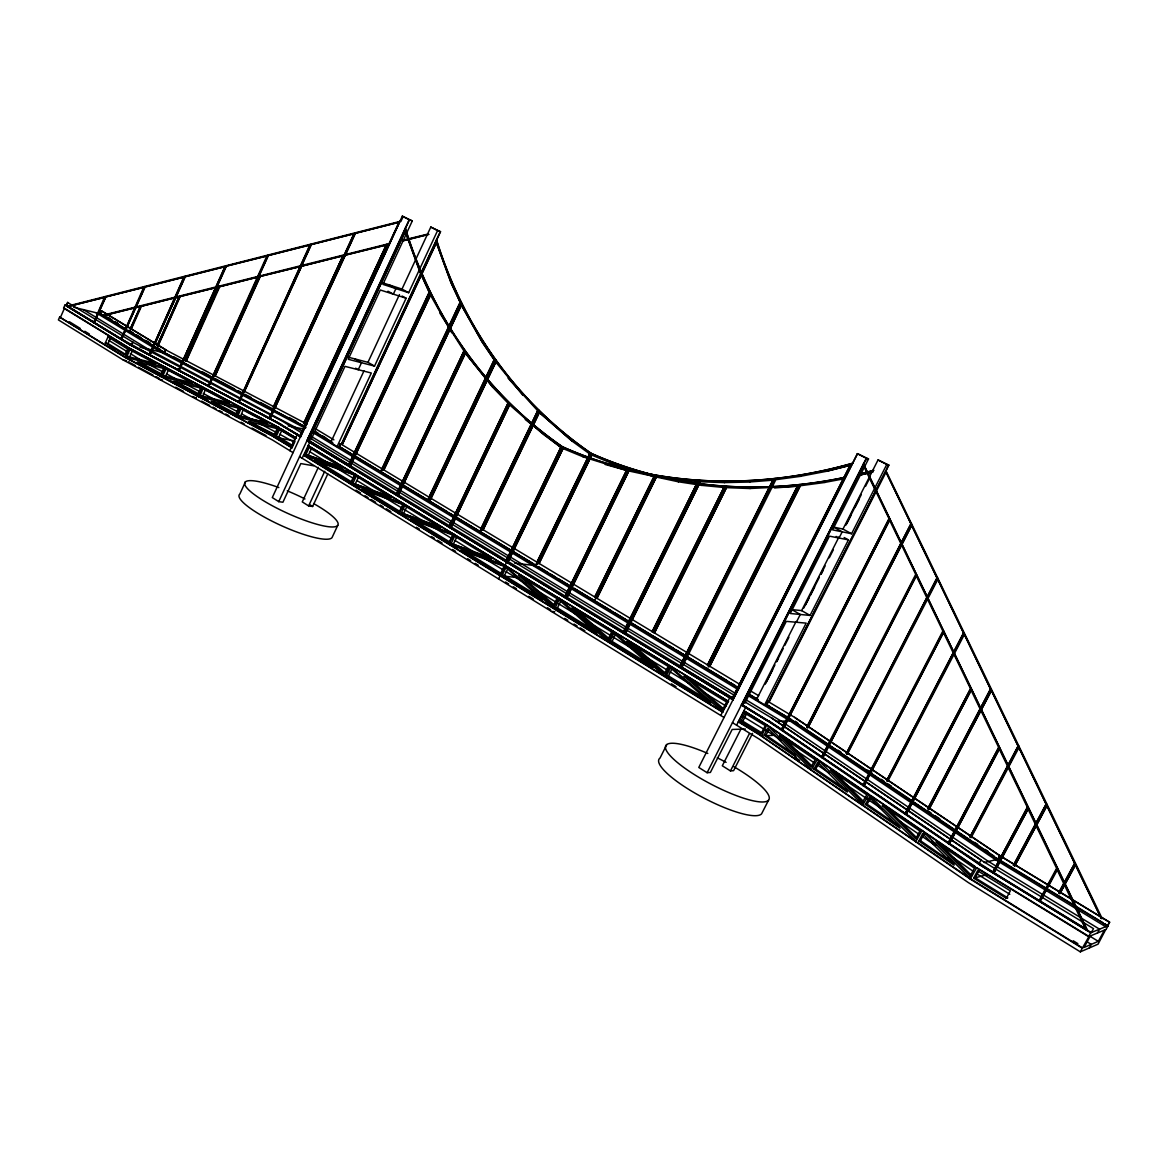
<?xml version="1.0" encoding="UTF-8"?>
<svg xmlns="http://www.w3.org/2000/svg" width="1168" height="1168" viewBox="0 0 1168 1168"><rect width="100%" height="100%" fill="white"/><g stroke="black" fill="none" stroke-linecap="round" stroke-linejoin="round"><path stroke-width="1.5" d="M128.757 362.051L129.064 361.306M196.385 397.368L196.078 398.127L192.954 396.448M200.575 388.126L198.049 394.361L173.652 381.337L201.524 388.258M197.786 396.317L198.589 396.478L202.473 386.915L160.527 376.388M202.94 388.71L229.497 402.843L200.21 395.456L202.94 388.71L218.051 395.908M205.568 389.28L202.838 395.996L200.21 395.456M238.374 408.231L235.805 414.538L211.072 401.325L239.265 408.333M235.571 416.523L236.374 416.684L240.316 407.019L198.589 396.478M238.024 415.662L240.798 408.844L268.012 423.312L238.024 415.662L267.049 422.918M240.608 416.173L243.382 409.369L251.383 413.618M294.978 441.402L292.015 447.811L274.684 437.182L125.341 357.306L59.641 317.083L58.4 319.901L123.224 359.992L272.509 440.029L293.037 452.644M280.539 428.495L296.453 438.19L278.305 427.459L128.611 347.933L63.598 308.075L64.926 305.067L66.153 305.374L67.802 302.454L66.488 305.447M60.488 317.287L64.459 308.279L129.444 348.122L279.094 427.605L274.684 437.182L124.509 357.116L59.641 317.083M104.536 297.227L93.878 322.061L68.24 306.483L104.828 297.3L68.24 306.483M93.732 322.689L105.616 296.57M143.766 287.211L121.165 338.749L94.301 322.426L105.573 296.964L144.073 287.284L105.573 296.964M105.865 297.037L94.301 322.426M99.849 313.681L101.455 310.819L165.841 349.86L164.498 352.853L99.849 313.681L73.613 307.213M101.455 310.819L100.156 313.754L101.339 314.046M105.31 342.954L107.982 336.939L110.683 337.581L108.025 343.582L105.31 342.954L124.874 355.014L127.575 348.969L107.982 336.939M121.019 339.392L144.861 286.54M149.504 354.532L121.603 339.129L144.832 286.934L184.194 277.05L149.504 354.532L183.902 276.962M184.194 277.05L145.124 287.021L121.603 339.129M130.115 328.982L140.452 306.483L130.393 329.055M130.539 329.756L140.934 305.695M131.137 329.434L141.459 306.235L179.171 296.803L157.388 345.421M124.509 357.116L125.341 357.306L129.444 348.122L128.611 347.933M129.969 344.867L131.181 345.159L132.86 342.166L131.502 345.232L281.211 424.553L129.969 344.867L64.926 305.067M126.962 356.298L129.838 349.845L132.524 350.458L129.648 356.897L126.962 356.298L155.11 363.292L129.838 349.845M149.373 355.16L185.011 276.305M178.675 369.979L149.986 354.868L184.982 276.699L225.234 266.581L178.675 369.979L224.957 266.494M225.234 266.581L185.274 276.772L149.986 354.868M157.096 345.363L179.171 296.803M157.534 346.137L179.668 296M157.841 345.772L179.93 296.468L218.737 286.919L185.405 360.883M158.118 345.845L180.208 296.541L218.737 286.919M163.593 368.475L160.877 374.505L137.357 361.934L164.498 368.621M161.359 376.563L165.52 367.292L125.341 357.306M192.749 382.943L162.994 375.556L165.929 369.044L191.815 382.797M168.586 369.628L165.666 376.14L162.994 375.556M178.543 370.621L226.066 265.822M266.961 255.777L208.386 385.717L179.157 370.329L226.052 266.216L267.238 255.865L226.052 266.216M226.344 266.304L179.157 370.329M185.128 360.824L218.46 286.832M185.887 361.204L219.263 286.102M186.179 361.277L219.803 286.656L259.208 276.801L214.211 376.038M208.269 386.374L268.085 255.091M238.681 401.763L208.897 386.082L268.085 255.485L310.235 244.9L238.681 401.763L309.958 244.798M310.235 244.9L268.377 255.573L208.897 386.082M213.934 375.979L259.208 276.801M214.386 376.738L259.749 275.969M214.708 376.403L260.026 276.451L300.585 266.465L260.026 276.451M214.985 376.461L260.289 276.524M238.564 402.434L311.097 244.112M269.56 418.129L239.206 402.142L311.111 244.506L354.24 233.673L269.282 418.071L353.977 233.571M354.24 233.673L311.389 244.594L239.206 402.142M244.346 391.893L301.694 266.173L342.925 255.88L273.458 407.223M273.181 407.165L342.925 255.88M274.378 406.289L343.509 255.018M269.458 418.801L355.13 232.87M300.483 436.087L270.115 418.509L355.16 233.264L399.31 222.168L300.191 436.029L399.047 222.066M399.31 222.168L355.422 233.366L270.115 418.509M245.47 481.785L239.849 494.035A51.129 10.57 24.4 0 0 277.896 524.038A51.129 10.57 24.4 0 0 332.019 537.645L337.713 525.454M277.05 428.787L274.173 435.065L248.945 421.59L275.152 434.715M276.203 436.555L279.488 429.415L282.043 429.912L278.758 437.036L276.203 436.555L291.62 446.001L294.92 438.832L279.488 429.415M289.839 450.687L297.154 434.846L298.599 435.124M303.665 423.196L386.243 245.046L303.928 423.254M304.103 423.969L386.856 244.185M304.468 423.648L387.396 244.754L304.746 423.677M739.213 688.492L338.895 446.862L340.355 443.723L341.728 444.001L440.54 231.717L437.577 230.592L408.669 292.715L382.9 284.364L412.289 220.913L402.318 216.153L272.29 497.568L278.743 501.641L282.919 502.24L300.818 463.579L313.666 465.798M279.765 424.261L300.643 436.847L399.952 221.263M400.828 221.584L402.595 217.759M278.743 501.641L409.18 219.73L412.289 220.913M857.575 453.695L732.949 699.836L306.907 440.774L409.442 219.832M308.045 440.993L405.281 231.206L420.188 272.071L429.401 292.307L348.882 464.806L308.235 440.234L348.882 464.806M308.337 441.051L405.281 231.206M302.118 458.221L309.754 442.38M310.965 439.767L344.954 366.358L371.322 373.015L337.114 446.526L330.661 442.628L363.993 370.869M308.761 445.694L304.293 455.345L303.519 455.199L722.452 712.115L728.467 701.413L307.987 445.548L728.467 701.413M305.943 454.498L309.17 447.519L343.042 468.178L305.943 454.498L342.151 467.361M308.469 454.951L311.695 447.986M318.324 467.331L302.264 501.904L308.629 505.919L312.63 506.489L327.755 473.989M348.239 357.204L367.964 362.328L399.441 294.584M382.666 282.802L401.996 289.08L430.802 227.059L440.54 231.717M308.629 505.919L324.733 471.288M406.114 298.22L380.301 290L348.225 359.291L374.534 366.095L406.114 298.22L402.099 296.044M339.187 446.921L340.647 443.782M341.45 443.942L440.278 231.629M436.204 242.71L342.282 444.439L436.452 242.813L450.921 282.641L460.265 302.497L381.352 470.602M348.604 464.762L429.138 292.234L419.925 271.983L405.019 231.118M348.969 466.353L430.306 292.131M350.473 465.755L430.569 294.876L350.473 465.755L396.697 493.714L463.973 351.028L439.854 313.097M350.473 483.99L355.802 474.354L304.293 455.345L723.065 712.115L669.425 665.789M352.926 483.275L356.225 476.208L391.119 497.48L352.926 483.275L390.229 496.634M355.393 483.683L358.693 476.632M381.089 470.558L460.017 302.41M382.476 470.5L461.418 302.41M383.703 469.872L461.418 304.994L482.296 342.02L494.341 359.846L428.437 498.867M383.965 469.916L461.418 304.994M396.843 495.466L465.098 350.721M465.273 353.072L492.677 387.221L508.022 403.15L449.534 525.819L398.39 494.867L465.273 353.072L492.925 387.28M465.521 353.145L398.39 494.867M398.828 513.657L404.259 503.875L351.232 484.121M401.325 512.913L404.697 505.759L440.643 527.688L401.325 512.913L437.883 526.096M403.734 513.278L407.106 506.138M428.174 498.824L494.108 359.773L482.048 341.947L461.17 304.921M429.62 498.97L495.699 359.627M430.116 499.992L495.874 361.919L430.364 500.035M449.724 527.615L509.263 402.726M451.315 527.016L509.584 404.843L451.315 527.016L506.372 560.348L560.903 447.315L543.178 434.248L509.584 404.843M448.673 544.215L454.177 534.287L399.587 513.759M451.184 543.456L454.644 536.214L491.699 558.815L451.184 543.456L488.939 557.165M453.534 543.762L456.995 536.535M480.968 528.564L537.703 410.756L480.428 530.228M481.654 530.374L539.163 410.406M482.953 529.776L539.236 412.406L572.247 441.139M483.202 529.805L539.47 412.479M560.903 447.315L506.372 560.348M498.502 578.905L505.642 565.648L449.403 544.303M583.095 456.863L626.544 470.397L565.181 596.074L508.211 561.589L563.049 448.527L507.598 562.304L509.511 558.961M502.211 575.284L505.963 567.517L542.609 600.031L502.211 575.284L504.503 575.517L540.2 597.374M504.503 575.517L508.241 567.765M536.842 562.29L589.665 453.885L535.513 565.619M535.776 565.648L537.119 562.319M537.295 564.1L591.023 453.33A515.059 445.986 -51.7 0 1 436.394 239.995L436.642 240.082A514.927 445.899 -51.7 0 0 591.242 453.388A504.605 430.904 -54.1 0 0 845.077 477.376M537.543 564.129L591.023 453.33A504.707 430.977 -54.1 0 0 844.887 477.318M538.915 563.545L591.782 455.067L539.149 563.56M553.033 608.221L558.727 597.987L608.367 641.787L613.507 631.362L664.782 676.374L670.052 665.818M555.223 607.754L559.063 599.885L561.268 600.089L557.443 607.944L555.223 607.754L596.906 633.304L559.063 599.885M626.544 470.397L565.181 596.074M565.4 597.958L628.194 469.39M623.639 631.611L697.778 481.596L623.639 631.611L567.108 597.374L628.851 470.981L651.437 475.843M594.629 597.14L654.08 476.471L594.862 597.155M594.541 600.644L655.934 475.551M596.76 598.439L656.343 477.055L678.477 481.815M596.994 598.454L656.343 477.055M609.915 641.276L613.842 633.304L652.941 667.643L609.915 641.276L612.061 641.393L651.963 665.818M612.061 641.393L615.989 633.436M623.916 633.538L699.661 480.282M680.068 665.891L772.909 480.165L680.068 665.891L625.654 632.954L700.406 481.756L724.598 482.632M652.036 631.771L723.897 487.479L652.255 631.786M653.554 632.063L725.956 486.253M654.241 633.085L726.481 487.64L750.163 488.531M654.46 633.1L726.481 487.64M666.373 675.863L670.417 667.789L672.461 667.848L668.446 675.922L666.373 675.863L710.83 703.107L670.417 667.789M680.36 667.862L775.07 478.457M826.842 471.142L850.275 465.287L732.467 698.011L681.995 667.337L775.844 479.683L801.117 476.267M666.797 744.556L660.022 758.061A58.152 13.563 27.6 0 0 699.895 795.904A58.152 13.563 27.6 0 0 761.58 813.833L768.544 800.211M707.37 665.161L797.437 486.209L707.589 665.161M708.1 667.089L799.744 484.589M709.487 666.578L800.314 485.742L825.017 482.457M709.691 666.592L800.314 485.742M720.758 715.473L729.664 697.836L730.774 697.836L725.868 695.004M732.467 698.011L850.085 465.229M767.785 701.34L794.576 717.342L999.808 855.575L997.852 859.239L792.78 720.846L766.018 704.815L767.785 701.34L768.836 701.326L888.892 465.127L886.76 464.484L851.574 533.747L832.609 529.878L868.525 458.966L857.385 453.637L698.785 767.449L707.107 772.72L710.378 772.457L732.161 729.46L745.359 729.036M707.107 772.72L866.291 458.294L868.525 458.966M741.607 704.976L863.575 464.076L1087.189 930.516L978.39 863.94L768.486 721.444L741.403 704.976L768.486 721.444M863.356 465.477L889.052 518.753L781.553 729.401L742.22 704.727L863.356 465.477L742.264 704.976L769.347 721.43M866.904 458.484L863.386 464.017L1087.539 930.385M744.761 703.355L786.283 621.361L806.168 623.128L764.646 704.83L756.368 699.822L796.109 621.478M736.599 725.211L745.578 707.516L746.673 707.501M1088.999 936.488L1082.298 948.226L970.214 879.051L761.156 735.855L738.307 721.839L744.352 711.093L767.245 725.036L811.307 769.77L817.425 759.185L862.758 805L869.007 794.313L768.719 726.043M740.862 721.24L744.936 713.225L746.863 713.195L742.819 721.196L740.862 721.24L761.171 733.679L765.259 725.62L744.936 713.225M741.154 728.613L722.306 765.785L730.467 770.909L733.592 770.676L752.557 733.358M796.342 622.252L800.284 614.47L791.758 609.579L801.628 610.587L839.062 536.798M836.171 536.462L839.047 538.039L842.201 531.834L833.529 527.104L842.975 529.075L878.044 459.944L888.892 465.127M765.055 684.346L774.939 664.884M776.589 661.628L783.173 648.649M784.808 645.408L788.926 637.29M803.745 608.09L819.381 577.269M821.031 574.014L825.148 565.911M829.265 557.793L833.383 549.675M845.72 525.337L861.356 494.517M865.473 486.399L869.591 478.281M766.091 682.725L772.676 669.76M776.778 661.643L778.428 658.402M805.584 604.863L808.884 598.381M810.519 595.14L814.636 587.022M821.221 574.043L822.871 570.802M846.742 523.76L850.844 515.643M854.961 507.54L859.079 499.422M730.467 770.909L749.389 733.679M848.45 539.879L829.426 536.156L790.269 613.492L810.066 615.434L848.45 539.879L844.157 537.543M766.237 704.815L768.018 701.34M888.308 464.952L886.059 470.689M767.449 703.647L885.884 470.631L1102.227 918.647M806.986 726.934L911.011 523.877L886.045 472.106L769.362 701.647M764.106 735.198L767.712 728.117L796.488 757.36L764.106 735.198L766.018 735.125L795.408 755.214M766.018 735.125L768.894 729.474M781.582 730.35L889.782 518.753M889.578 520.169L782.399 730.117L821.659 756.791L915.727 574.393L889.578 520.169L782.618 730.117M806.796 726.949L910.836 523.833M807.219 727.839L911.551 523.833M807.833 727.635L911.697 525.293L937.116 577.97L846.435 753.535M808.037 727.635L911.697 525.293M821.907 757.755L916.471 574.408M916.267 575.853L822.754 757.536L863.094 784.779L942.883 631.056L916.267 575.853L822.944 757.521M846.245 753.55L936.94 577.941L911.522 525.264M846.683 754.455L937.656 577.941M847.311 754.265L937.816 579.416L963.498 632.998L886.57 780.75M863.137 785.772L943.627 631.07M943.437 632.56L863.999 785.553L905.258 813.424L970.535 688.74L943.437 632.56L864.203 785.538M886.746 780.735L963.673 633.012L937.816 579.416M887.841 780.049L964.242 633.012M887.651 781.48L964.388 634.487L990.537 689.032L927.961 808.519M905.317 814.446L971.294 688.77M971.104 690.288L906.207 814.227L948.387 842.727L998.698 747.491L971.104 690.288L906.383 814.198M927.786 808.533L990.537 689.032L964.388 634.487M928.21 809.482L991.282 689.062M928.896 809.293L991.428 690.551L1018.219 746.075L970.082 836.945M929.071 809.278L991.428 690.551L1018.058 746.089L969.922 836.974M921.523 830.682L919.873 830.974L915.756 838.814L882.468 805.482L884.176 805.248M915.697 841.705L922.078 830.448L970.696 878.92L1082.721 948.051M918.793 841.004L922.618 833.733L924.268 833.441L920.442 840.697L918.793 841.004L954.11 865.167L922.618 833.733M948.474 843.763L999.472 747.535M999.282 749.082L949.38 843.559L992.917 872.014L1027.373 807.336L999.282 749.082L949.555 843.515M971.192 836.288L1018.963 746.104M971.061 837.733L1018.949 747.608L1046.075 804.153L1013.357 865.386M970.214 876.073L974.433 868.145L935.933 841.909L970.214 876.073L971.761 875.679L938.809 842.858M970.214 879.051L976.696 867.62L1087.466 935.539M771.406 717.824L980.916 860.042L1093.525 928.648L1091.277 932.56L978.901 863.809L981.091 859.998L771.406 717.824L744.074 701.399M973.63 878.19L977.587 870.729L1010.32 890.819L1006.305 898.323L973.63 878.19L987.15 874.642M979.134 870.35L975.178 877.781L1007.794 897.871L1006.305 898.323M997.676 859.283L999.808 855.575L1109.6 922.165L1107.556 925.903L997.676 859.283L792.561 720.846M1027.373 807.336L992.917 872.014M993.034 873.036L1028.161 807.395M993.968 872.803L1028.147 808.942L993.968 872.803L1039.184 900.47L1056.602 868.32L1027.986 808.971M1013.517 865.342L1046.221 804.124L1018.949 747.608M1014.656 864.685L1046.835 804.197M1014.554 866.087L1046.966 805.686L1074.75 863.254L1058.792 892.848M1014.715 866.043L1046.966 805.686M1039.476 901.462L1057.405 868.379M1085.539 928.677L1040.425 901.229L1057.23 869.999L1085.379 928.735M1058.646 892.892L1074.75 863.254M1059.96 892.162L1075.378 863.342M1075.509 864.831L1059.872 893.593L1075.509 864.831L1101.395 918.486M732.453 722.656L759.434 739.242L968.33 882.585L1080.327 951.847L1082.298 948.226M744.352 711.093L766.661 725.051L976.214 867.751L1088.591 936.663L1090.678 932.809L1108.125 925.669L1104.125 923.713L1107.673 925.859M1090.328 935.933L1084.065 947.482L1098.314 941.35L1104.446 930.093M1089.335 947.949L1091.277 944.372L1086.663 941.539M1097.467 932.984L1099.541 929.188L988.522 861.502L781.217 721.138L745.491 699.486M1107.41 925.961L1109.6 922.165M1105.702 929.582L1098.066 944.153L1080.327 951.847M1108.125 925.669L1106.081 929.421L1088.591 936.663M813.833 769.186L817.834 762.295L819.644 762.149L815.673 769.04L813.833 769.186L847.282 792.065L817.834 762.295M862.393 802.328L866.787 794.809L830.36 769.975L862.393 802.328L864.145 802.109L832.156 769.829M869.445 797.467L900.105 828.214L865.357 804.445L869.445 797.467L871.167 797.248M865.357 804.445L867.094 804.212L870.364 798.635M400.23 221.351L66.926 306.293L67.919 306.542M850.275 465.287L827.032 471.2L800.912 476.223M858.903 475.303L873.065 471.857L859.093 475.361M390.258 243.324L103.032 315.185L125.151 328.515M402.201 240.345L428.043 234.038M106.04 314.937L140.16 306.41M178.879 296.73L141.459 306.235M258.931 276.714L219.803 286.656M342.662 255.792L301.694 266.173M385.98 244.959L343.801 255.5L386.243 245.046M402.683 240.783L428.598 234.301M106.317 315.01L140.452 306.483M402.945 240.871L428.846 234.403M978.39 863.94L1090.678 932.809M984.171 862.539L997.852 859.239M948.387 842.727L998.698 747.491M824.827 482.399L843.603 478.865M905.258 813.424L970.535 688.74M868.466 794.386L916.208 841.617M749.622 481.99L772.909 480.165M774.647 487.947L797.233 486.151M797.437 486.209L749.958 488.487M779.83 735.548L815.264 759.696L810.957 767.142L779.83 735.548L781.713 735.475M761.156 735.855L970.696 878.92M765.376 735.679L773.975 735.329L781.465 740.439M781.553 729.401L889.052 518.753M766.661 725.051L761.755 735.825L738.921 721.824M775.844 721.269L792.78 720.846M724.379 482.588L749.827 482.034M769.011 720.875L978.901 863.809M794.576 717.342L999.633 855.618L1109.454 922.224M770.106 707.282L790.59 719.021M742.264 704.976L744.308 701.399L743.213 701.399M764.646 704.83L766.865 704.815L791.889 719.926M756.368 699.822L757.74 699.822M754.513 697.88L755.375 697.88M684.156 676.17L726.525 701.997L722.612 709.735L684.156 676.17L686.185 676.214M681.995 667.337L732.686 698.011M627.158 641.407L668.169 666.417L664.358 674.053L627.158 641.407L629.275 641.539L665.103 672.943M625.654 632.954L700.406 481.756M551.457 611.433L554.771 611.696M675.119 479.449L697.778 481.596M701.691 485.362L723.897 487.479M567.108 597.374L628.851 470.981M504.81 576.233L518.855 577.722M506.576 562.188L562.523 446.804A529.644 455.608 -52.4 0 1 405.471 228.417L405.208 228.315A529.776 455.695 -52.4 0 0 562.275 446.745L562.523 446.804A518.782 439.81 -54.7 0 0 852.728 463.287L852.538 463.229A518.899 439.883 -54.7 0 1 562.275 446.745L504.941 565.56L553.72 608.265M514.679 563.151L536.506 565.735M449.534 525.819L508.022 403.15M651.204 475.785L675.338 479.493M678.272 481.756L701.91 485.406M403.515 503.758L404.259 503.875M396.697 493.714L463.973 351.028M355.043 474.223L355.802 474.354M292.015 447.811L273.896 437.036M278.962 437.985L294.409 440.905M337.114 446.526L340.268 447.125L427.327 499.685M341.421 448.395L342.793 448.658M330.661 442.628L332.442 442.979M329.274 441.051L330.646 441.329L315.068 431.912M308.396 437.562L309.827 437.839M278.305 427.459L279.094 427.605L236.374 416.684M288.248 425.955L303.607 429.006M239.513 406.858L240.316 407.019M272.699 408.873L260.172 402.361M159.228 379.293L162.483 379.98M201.655 386.739L202.473 386.915M123.224 359.992L126.524 360.722M152.147 363.263L155.315 363.963M164.703 367.102L165.52 367.292M140.072 347.203L165.374 353.057L305.198 426.685M165.841 349.86L101.149 310.746M63.598 308.075L64.459 308.279M103.324 315.258L100.375 313.812M248.945 421.59L277.853 428.846M633.1 470.66L654.08 476.471M605.141 464.455L626.311 470.339M611.463 463.229L633.319 470.704M355.189 474.894L317.36 460.922L351.845 482.034M403.5 504.342L364.562 489.815L400.084 511.569M453.345 534.696L413.18 519.599L449.841 542.04M464.922 550.902L504.722 565.998M591.548 455.024L611.682 463.273M562.815 448.468L583.328 456.907M430.802 227.059L437.577 230.592M878.044 459.944L886.76 464.484M402.318 216.153L409.18 219.73M857.385 453.637L866.291 458.294M307.126 424.203L165.535 349.787L164.192 352.78L306.031 427.4M173.696 356.766L181.536 360.883M202.56 371.95L210.357 376.052M215.832 378.928L219 380.607M220.314 381.381L234.593 388.9M238.053 390.623L241.221 392.302M244.857 394.302L251.251 397.587M289.124 417.516L296.657 421.56M305.447 428.32L160.527 351.933L96.112 312.761M132.539 342.093L282.685 421.371L302.22 433.211M131.181 345.159L280.904 424.495L300.731 436.423M134.101 351.305L143.576 356.328M146.73 358.007L154.629 362.211M171.127 370.825L176.193 373.672M186.588 379.045L189.683 380.695M225.847 400.055L229.454 401.821M259.062 417.56L267.37 422.115M168.776 369.833L190.442 381.337M206.283 389.762L215.89 394.857M219.088 396.565L230.286 402.507M242.754 409.15L248.974 412.45M252.084 414.1L267.618 422.363M197.027 385.644L201.845 388.214M280.481 430.014L293.314 436.847M147.402 363.686L163.359 372.198M166.542 373.906L176.12 379.001M182.515 382.418L200.064 391.776M203.261 393.47L216.022 400.274M219.219 401.982L238.36 412.187M241.557 413.895L252.726 419.852M259.106 423.254L276.67 432.613M279.853 434.306L294.117 442.161M140.043 362.533L161.972 374.242M176.31 381.892L199.144 394.098M213.686 401.865L236.856 414.231M139.269 363.905L142.481 365.613M152.103 370.767L158.527 374.198M169.754 380.199L176.164 383.63M187.406 389.63L193.815 393.061M205.042 399.062L208.254 400.785M219.482 406.785L225.906 410.216M253.179 424.802L257.982 427.371M130.363 362.912L135.196 365.496M138.408 367.219L152.891 374.986M156.103 376.709L159.315 378.432M175.74 387.221L183.566 391.426M201.67 401.12L209.685 405.413M212.897 407.136L216.095 408.858M219.307 410.567L222.504 412.289M225.716 414.012L228.913 415.72M241.017 422.203L244.141 423.882M251.967 428.072L266.041 435.62M401.996 289.08L408.669 292.715M842.975 529.075L851.574 533.747M389.207 284.919L395.923 288.584L393.339 294.146L387.966 291.212M367.964 362.328L374.534 366.095M801.628 610.587L810.066 615.434M354.897 358.941L361.511 362.722L358.269 369.716L355.627 368.197M315.126 428.525L333.902 439.84M340.355 443.723L739.402 684.098M750.06 690.653L758.66 695.69M315.024 431.357L318.134 433.24M322.821 436.058L325.945 437.942M428.846 500.605L447.198 511.701M450.264 513.54L453.33 515.395M456.381 517.234L510.358 549.821M513.467 551.705L533.645 563.881M538.317 566.699L547.69 572.364M550.814 574.247L555.486 577.08M558.611 578.963L569.546 585.562M574.233 588.395L611.594 610.952M614.704 612.82L627.114 620.31M631.771 623.128L651.934 635.304M653.481 636.239L665.775 643.656M668.855 645.51L673.469 648.298M676.535 650.153L727.533 680.944M730.657 682.827L735.329 685.645M755.579 697.88L757.725 699.165M767.069 704.815L769.785 706.45M314.791 431.868L332.5 442.541M340.005 447.081L342.531 448.6M344.078 449.534L534.959 564.786M538.068 566.67L569.108 585.416M573.765 588.219L738.293 687.572M749.155 694.128L757.521 699.165M313.681 431.634L332.734 443.022M748.308 694.128L757.974 699.822M313.331 432.832L627.654 622.792M630.778 624.69L736.92 688.843M747.856 695.442L789.991 720.919L995.618 859.779L1105.629 926.691M303.052 431.415L148.015 349.042L83.337 309.608M310.805 436.117L734.628 692.901M309.52 437.781L734.774 695.602M109.047 318.134L111.997 319.915M114.931 321.711L117.88 323.492M147.387 341.421L150.482 343.29M107.281 317.156L110.23 318.952M114.654 321.638L117.603 323.434M130.101 331.026L133.196 332.895M136.291 334.778L140.919 337.596M145.562 340.414L148.643 342.282M157.096 347.422L159.928 349.13M127.969 330.325L164.177 352.225M999.881 860.057L1102.899 922.647M310.6 442.541L315.564 445.431M318.353 447.256L321.755 449.198M326.12 451.972L331.07 454.863M333.873 456.688L346.575 464.28M349.378 466.12L354.327 468.996M358.985 471.828L363.642 474.661M366.737 476.544L369.847 478.427M374.198 481.201L379.147 484.092M381.951 485.917L386.9 488.793M389.718 490.633L392.813 492.531M399.31 496.342L402.405 498.225M406.771 501.014L411.72 503.89M414.523 505.729L417.925 507.657M422.29 510.445L425.678 512.372M430.043 515.161L434.978 518.023M439.635 520.855L444.278 523.687M455.14 530.287L458.236 532.17M462.893 535.002L467.55 537.82M470.368 539.674L476.851 543.485M478.121 544.39L483.056 547.252M487.713 550.084L490.808 551.968M495.466 554.8L500.123 557.618M510.708 564.202L515.672 567.079M520.344 569.926L523.454 571.809M528.14 574.656L532.812 577.503M535.659 579.372L542.171 583.182M543.456 584.102L548.405 586.978M553.077 589.811L556.187 591.709M560.611 594.527L563.983 596.454M568.407 599.272L574.904 603.082M578.014 604.98L581.138 606.878M585.81 609.711L588.935 611.609M593.344 614.441L598.279 617.303M602.951 620.135L607.637 622.982M610.747 624.88L613.872 626.778M618.544 629.61L621.668 631.508M627.902 635.304L631.012 637.202M635.699 640.035L640.371 642.882M643.48 644.78L646.605 646.678M651.029 649.51L655.963 652.357M660.635 655.204L663.745 657.102M668.432 659.935L673.104 662.782M676.214 664.68L682.462 668.461M685.572 670.359L688.697 672.257M693.12 675.089L698.041 677.936M700.917 679.834L705.837 682.681M710.509 685.528L715.196 688.361M718.305 690.259L721.43 692.157M300.643 436.847L280.043 424.32L130.261 344.94L67.233 306.366M307.184 440.818L733.168 699.836M67.467 302.366L132.86 342.166M309.593 451.607L328.164 462.951M334.355 466.733L352.926 478.077M357.569 480.924L376.14 492.268M383.878 496.999L425.648 522.519M431.839 526.301L451.958 538.594M455.053 540.477L473.624 551.822M482.91 557.501L503.028 569.794M506.124 571.678L526.242 583.971M533.98 588.701L555.661 601.943M558.757 603.841L575.78 614.251M589.723 622.763L609.857 635.056M612.952 636.954L633.071 649.247M647.014 657.759L667.132 670.052M670.242 671.95L690.361 684.244M704.304 692.77L725.97 706.012M743.009 716.407L773.975 735.329M65.919 305.315L131.502 345.232M278.758 437.036L292.613 445.519M742.819 721.196L761.638 732.716M463.273 550.274L501.116 573.444M557.443 607.944L594.439 630.603M668.446 675.922L709.764 701.223M288.058 444.293L291.153 446.191M320.543 464.207L349.933 482.209M377.76 499.276L382.403 502.109M387.046 504.956L397.879 511.584M411.793 520.125L416.436 522.957M427.254 529.6L431.897 532.447M444.263 540.025L448.906 542.872M469.01 555.194L473.653 558.027M484.486 564.67L489.115 567.517M510.796 580.788L521.658 587.446M526.315 590.307L530.958 593.154M552.683 606.455L557.34 609.316M568.203 615.974L588.365 628.326M619.39 647.335L630.253 653.992M634.896 656.854L639.553 659.701M659.73 672.053L662.825 673.965M676.783 682.521L687.645 689.164M692.303 692.025L696.96 694.872M752.805 729.095L755.9 730.993M146.204 357.758L155.373 363.379M1089.058 935.685L1098.314 941.35M115.209 340.341L118.216 342.195M121.224 344.034L125.75 346.808M355.948 490.151L360.503 492.94M365.044 495.743L368.081 497.612M371.117 499.466L375.673 502.269M380.213 505.058L383.25 506.927M386.287 508.781L390.842 511.584M416.377 527.264L419.385 529.119M431.459 536.535L434.481 538.39M437.504 540.244L442.03 543.018M452.615 549.515L455.622 551.369M467.653 558.757L470.66 560.611M475.172 563.37L478.179 565.224M505.525 582.014L508.635 583.927M513.292 586.774L516.387 588.687M528.797 596.308L533.455 599.169M547.412 607.74L550.508 609.638M564.699 618.354L567.794 620.252M573.984 624.062L577.094 625.96M580.189 627.873L584.832 630.72M671.381 683.835L676.024 686.682M299.563 456.659L724.029 717.488M108.814 340.37L127.254 351.699M130.32 353.583L141.08 360.197M1009.824 894.294L977.616 874.306M108.025 343.582L126.071 354.692M69.408 321.74L80.212 328.398M84.841 331.259L89.469 334.121M109.529 346.487L114.157 349.334M1073.188 940.766L1077.845 943.642M310.089 504.883L312.63 506.489M795.058 721.196L797.773 723.036M838.025 750.177L840.989 752.177M867.62 770.135L872.146 773.187M881.198 779.304L884.22 781.334M888.293 784.093L891.272 786.093M928.049 810.899L930.984 812.884M935.378 815.848L939.773 818.812M974.696 842.376L977.689 844.391M985.193 849.443L988.186 851.472M794.897 721.839L828.302 744.25M831.061 746.25L911.171 800.153M913.96 802.182L994.158 856.144M870.481 795.32L975.222 866.627M882.468 805.482L919.873 830.974M793.437 748.615L814.403 762.923M817.396 764.967L829.382 773.143M844.347 783.363L881.782 808.898M898.265 820.14L919.216 834.448M922.224 836.492L935.699 845.69M950.664 855.91L973.134 871.24M815.673 769.04L847.603 790.867M867.094 804.212L898.907 825.951M920.442 840.697L954.227 863.794M795.174 757.317L799.671 760.397M858.203 800.46L862.699 803.54M589.665 453.885L572.013 441.081L539.236 412.406M560.655 447.256L525.206 419.458M688.93 678.608L723.226 708.523M574.145 607.929L608.776 638.443M520.724 575.371L554.216 605.039M931.801 840.96L935.583 844.727M948.153 857.268L951.92 861.035M886.731 807.803L917.406 838.507M784.195 738.001L812.797 766.996M537.703 410.756L508.08 378.198M522.841 395.266L495.626 361.846M451.739 332.778L430.306 294.789M886.045 472.106L911.011 523.877M1046.82 805.716L1074.604 863.283M1075.363 864.875L1101.249 918.544M460.265 302.497L451.169 282.729L436.452 242.813M313.623 503.569A51.188 10.249 24.5 0 1 325.215 526.213A51.188 10.249 24.5 0 1 251.295 492.181A51.188 10.249 24.5 0 1 278.845 487.567M287.255 490.837A51.188 10.249 24.5 0 1 304.979 498.955M733.927 766.748A58.21 13.155 27.6 0 1 757.871 801.657A58.21 13.155 27.6 0 1 672.812 758.412A58.21 13.155 27.6 0 1 707.808 753.462M717.298 757.842A58.21 13.155 27.6 0 1 726.102 762.354M873.591 470.324A504.707 430.977 -54.1 0 1 860.071 473.858M873.781 470.383A504.605 430.904 -54.1 0 1 860.261 473.901M354.371 475.069L350.882 482.545L314.849 460.469L354.371 475.069M402.785 504.591L399.208 512.153L362.109 489.421L402.785 504.591M452.658 535.017L449.008 542.682L410.771 519.249L452.658 535.017M504.094 566.363L500.342 574.13L460.937 549.982L504.094 566.363M556.946 598.6L553.325 606.031L518.461 575.138L556.946 598.6M611.682 631.976L607.959 639.495L571.955 607.754L611.682 631.976"/></g></svg>
